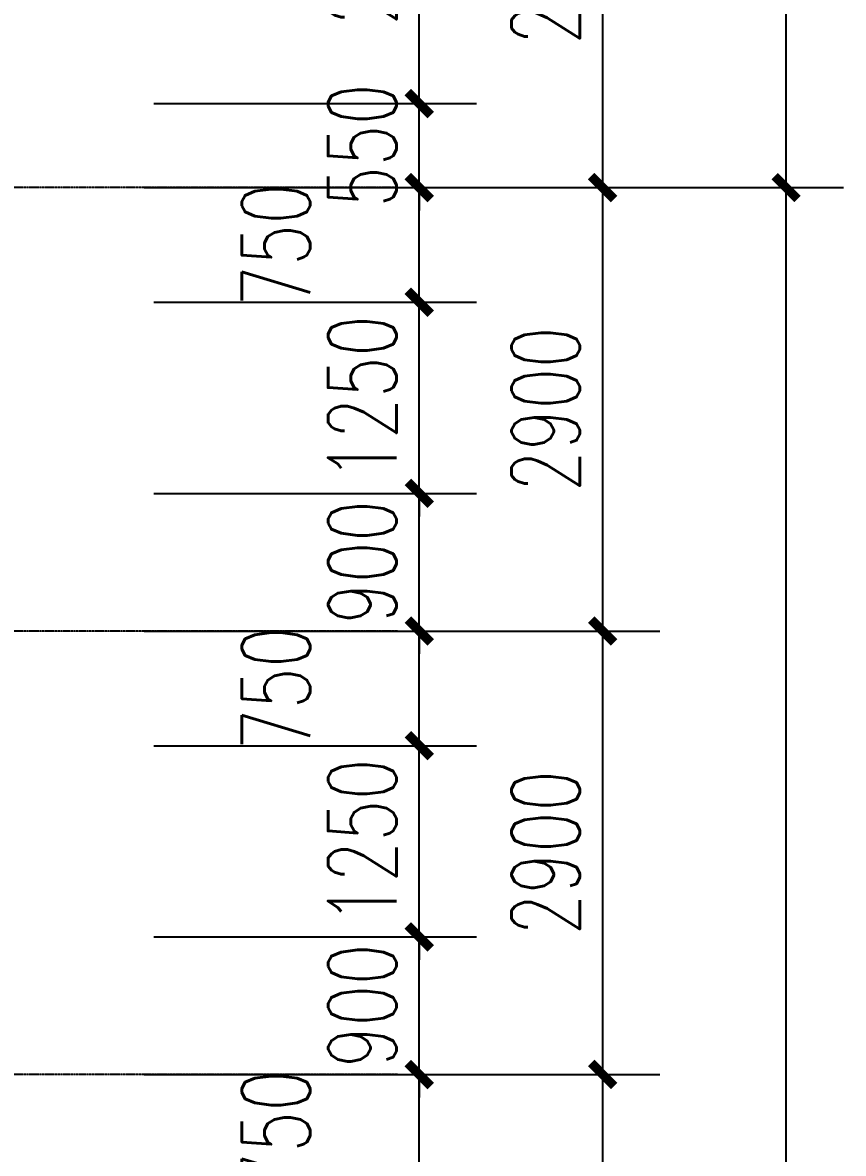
# Model space of a CAD drawing. Header units: millimetres. Extents: x 43 to 235305, y 0 to 139712.
# Drawn here: x 132139 to 137509, y 123375 to 130770 of the extents above; entities that cross this region are included whole.
import ezdxf

# ---------------------------------------------------------------- set-up
doc = ezdxf.new("R2010")
doc.units = ezdxf.units.MM
doc.linetypes.add('DOTE', pattern=[2.42, 2, -0.2, 0.02, -0.2])
for name, color, linetype in [('A-AXIS', 1, 'DOTE'), ('A-DRWD-DIMS', 144, 'Continuous'), ('AXIS', 3, 'Continuous'), ('PUB_DIM', 3, 'Continuous')]:
    doc.layers.add(name, color=color, linetype=linetype)
doc.styles.add('_TCH_DIM_T3', font='SIMPLEX', dxfattribs={"width": 0.705882, "bigfont": 'GBCBIG'})
doc.dimstyles.new('_TCH_ARCH&&150', dxfattribs={"dimtxt": 446.25, "dimasz": 150, "dimexe": 375, "dimexo": 450, "dimgap": 150, "dimtad": 1, "dimdec": 0, "dimzin": 0, "dimdsep": 46, "dimtxsty": '_TCH_DIM_T3', "dimblk": 'ARCHTICK', "dimcen": 0.09, "dimclrt": 7, "dimazin": 2, "dimtfac": 1, "dimtdec": 0, "dimtix": 1, "dimtmove": 2, "dimatfit": 3, "dimfxl": 1, "dimtolj": 1, "dimtzin": 0, "dimarcsym": 0})

# ---------------------------------------------------------------- blocks, each defined once
blk = doc.blocks.new('_ArchTick')
at = {"color": 0, "linetype": 'ByBlock', "const_width": 0.4}
blk.add_lwpolyline([(-0.5, -0.5), (0.5, 0.5)], dxfattribs=at)
blk = doc.blocks.new('*D3955')
at = {"layer": 'AXIS', "color": 0, "lineweight": -2, "transparency": 16777216}
for p, q in [((132934.2, 123891.3), (136309.2, 123891.3)), ((135934.2, 120991.3), (135934.2, 123891.3)), ((132934.2, 120991.3), (136309.2, 120991.3))]:
    blk.add_line(p, q, dxfattribs=at)
at = {"layer": 'Defpoints', "color": 0, "transparency": 16777216}
for p in [(132484.2, 123891.3), (135934.2, 123891.3), (132484.2, 120991.3)]:
    blk.add_point(p, dxfattribs=at)
at = {"layer": 'AXIS', "color": 0, "lineweight": -2, "transparency": 16777216, "xscale": 150, "yscale": 150, "zscale": 150}
for p, rotation in [((135934.2, 123891.3), 90), ((135934.2, 120991.3), 270)]:
    blk.add_blockref('_ArchTick', p, dxfattribs=dict(at, rotation=rotation))
at = {"layer": 'AXIS', "color": 7, "transparency": 16777216, "insert": (135561.1, 122441.3), "char_height": 446.25, "attachment_point": 5, "rotation": 90, "style": '_TCH_DIM_T3'}
blk.add_mtext('\\A1;2900', dxfattribs=at)
blk = doc.blocks.new('*D3956')
at = {"layer": 'AXIS', "color": 0, "lineweight": -2, "transparency": 16777216}
for p, q in [((132934.2, 126791.3), (136309.2, 126791.3)), ((135934.2, 123891.3), (135934.2, 126791.3)), ((132934.2, 123891.3), (136309.2, 123891.3))]:
    blk.add_line(p, q, dxfattribs=at)
at = {"layer": 'Defpoints', "color": 0, "transparency": 16777216}
for p in [(132484.2, 126791.3), (135934.2, 126791.3), (132484.2, 123891.3)]:
    blk.add_point(p, dxfattribs=at)
at = {"layer": 'AXIS', "color": 0, "lineweight": -2, "transparency": 16777216, "xscale": 150, "yscale": 150, "zscale": 150}
for p, rotation in [((135934.2, 126791.3), 90), ((135934.2, 123891.3), 270)]:
    blk.add_blockref('_ArchTick', p, dxfattribs=dict(at, rotation=rotation))
at = {"layer": 'AXIS', "color": 7, "transparency": 16777216, "insert": (135561.1, 125341.3), "char_height": 446.25, "attachment_point": 5, "rotation": 90, "style": '_TCH_DIM_T3'}
blk.add_mtext('\\A1;2900', dxfattribs=at)
blk = doc.blocks.new('*D3957')
at = {"layer": 'AXIS', "color": 0, "lineweight": -2, "transparency": 16777216}
for p, q in [((132934.2, 129691.3), (136309.2, 129691.3)), ((135934.2, 126791.3), (135934.2, 129691.3)), ((132934.2, 126791.3), (136309.2, 126791.3))]:
    blk.add_line(p, q, dxfattribs=at)
at = {"layer": 'Defpoints', "color": 0, "transparency": 16777216}
for p in [(132484.2, 129691.3), (135934.2, 129691.3), (132484.2, 126791.3)]:
    blk.add_point(p, dxfattribs=at)
at = {"layer": 'AXIS', "color": 0, "lineweight": -2, "transparency": 16777216, "xscale": 150, "yscale": 150, "zscale": 150}
for p, rotation in [((135934.2, 129691.3), 90), ((135934.2, 126791.3), 270)]:
    blk.add_blockref('_ArchTick', p, dxfattribs=dict(at, rotation=rotation))
at = {"layer": 'AXIS', "color": 7, "transparency": 16777216, "insert": (135561.1, 128241.3), "char_height": 446.25, "attachment_point": 5, "rotation": 90, "style": '_TCH_DIM_T3'}
blk.add_mtext('\\A1;2900', dxfattribs=at)
blk = doc.blocks.new('*D3958')
at = {"layer": 'AXIS', "color": 0, "lineweight": -2, "transparency": 16777216}
for p, q in [((132934.2, 132641.3), (136309.2, 132641.3)), ((135934.2, 129691.3), (135934.2, 132641.3)), ((132934.2, 129691.3), (136309.2, 129691.3))]:
    blk.add_line(p, q, dxfattribs=at)
at = {"layer": 'Defpoints', "color": 0, "transparency": 16777216}
for p in [(132484.2, 132641.3), (135934.2, 132641.3), (132484.2, 129691.3)]:
    blk.add_point(p, dxfattribs=at)
at = {"layer": 'AXIS', "color": 0, "lineweight": -2, "transparency": 16777216, "xscale": 150, "yscale": 150, "zscale": 150}
for p, rotation in [((135934.2, 132641.3), 90), ((135934.2, 129691.3), 270)]:
    blk.add_blockref('_ArchTick', p, dxfattribs=dict(at, rotation=rotation))
at = {"layer": 'AXIS', "color": 7, "transparency": 16777216, "insert": (135561.1, 131166.3), "char_height": 446.25, "attachment_point": 5, "rotation": 90, "style": '_TCH_DIM_T3'}
blk.add_mtext('\\A1;2950', dxfattribs=at)
blk = doc.blocks.new('*D3961')
at = {"layer": 'Defpoints', "color": 0, "transparency": 16777216}
for p in [(132484.2, 129691.3), (137134.2, 129691.3), (132484.2, 11191.3)]:
    blk.add_point(p, dxfattribs=at)
at = {"layer": 'PUB_DIM', "color": 0, "lineweight": -2, "transparency": 16777216}
for p, q in [((132934.2, 129691.3), (137509.2, 129691.3)), ((137134.2, 11191.3), (137134.2, 129691.3)), ((132934.2, 11191.3), (137509.2, 11191.3))]:
    blk.add_line(p, q, dxfattribs=at)
at = {"layer": 'PUB_DIM', "color": 0, "lineweight": -2, "transparency": 16777216, "xscale": 150, "yscale": 150, "zscale": 150}
for p, rotation in [((137134.2, 129691.3), 90), ((137134.2, 11191.3), 270)]:
    blk.add_blockref('_ArchTick', p, dxfattribs=dict(at, rotation=rotation))
at = {"layer": 'PUB_DIM', "color": 7, "transparency": 16777216, "insert": (136761.1, 70441.3), "char_height": 446.25, "attachment_point": 5, "rotation": 90, "style": '_TCH_DIM_T3'}
blk.add_mtext('\\A1;118500', dxfattribs=at)
blk = doc.blocks.new('*D3962')
at = {"layer": 'Defpoints', "color": 0, "transparency": 16777216}
for p in [(132484.2, 137141.3), (137134.2, 137141.3), (132484.2, 129691.3)]:
    blk.add_point(p, dxfattribs=at)
at = {"layer": 'PUB_DIM', "color": 0, "lineweight": -2, "transparency": 16777216}
for p, q in [((132934.2, 137141.3), (137509.2, 137141.3)), ((137134.2, 129691.3), (137134.2, 137141.3)), ((132934.2, 129691.3), (137509.2, 129691.3))]:
    blk.add_line(p, q, dxfattribs=at)
at = {"layer": 'PUB_DIM', "color": 0, "lineweight": -2, "transparency": 16777216, "xscale": 150, "yscale": 150, "zscale": 150}
for p, rotation in [((137134.2, 137141.3), 90), ((137134.2, 129691.3), 270)]:
    blk.add_blockref('_ArchTick', p, dxfattribs=dict(at, rotation=rotation))
at = {"layer": 'PUB_DIM', "color": 7, "transparency": 16777216, "insert": (136761.1, 133416.3), "char_height": 446.25, "attachment_point": 5, "rotation": 90, "style": '_TCH_DIM_T3'}
blk.add_mtext('\\A1;7450', dxfattribs=at)
blk = doc.blocks.new('*D3707')
at = {"layer": 'A-DRWD-DIMS', "color": 0, "lineweight": -2, "transparency": 16777216}
for p, q in [((132998.3, 123891.3), (135109.2, 123891.3)), ((134734.2, 123141.3), (134734.2, 123891.3)), ((132998.3, 123141.3), (135109.2, 123141.3))]:
    blk.add_line(p, q, dxfattribs=at)
at = {"layer": 'Defpoints', "color": 0, "transparency": 16777216}
for p in [(132548.3, 123891.3), (134734.2, 123891.3), (132548.3, 123141.3)]:
    blk.add_point(p, dxfattribs=at)
at = {"layer": 'A-DRWD-DIMS', "color": 0, "lineweight": -2, "transparency": 16777216, "xscale": 150, "yscale": 150, "zscale": 150}
for p, rotation in [((134734.2, 123891.3), 90), ((134734.2, 123141.3), 270)]:
    blk.add_blockref('_ArchTick', p, dxfattribs=dict(at, rotation=rotation))
at = {"layer": 'A-DRWD-DIMS', "color": 7, "transparency": 16777216, "insert": (133796.7, 123516.3), "char_height": 446.25, "attachment_point": 5, "rotation": 90, "style": '_TCH_DIM_T3'}
blk.add_mtext('\\A1;750', dxfattribs=at)
blk = doc.blocks.new('*D3708')
at = {"layer": 'A-DRWD-DIMS', "color": 0, "lineweight": -2, "transparency": 16777216}
for p, q in [((134734.2, 124791.3), (134734.2, 124941.3)), ((132998.3, 124791.3), (135109.2, 124791.3)), ((134734.2, 123891.3), (134734.2, 124791.3)), ((132998.3, 123891.3), (135109.2, 123891.3)), ((134734.2, 123891.3), (134734.2, 123741.3))]:
    blk.add_line(p, q, dxfattribs=at)
at = {"layer": 'Defpoints', "color": 0, "transparency": 16777216}
for p in [(132548.3, 124791.3), (134734.2, 124791.3), (132548.3, 123891.3)]:
    blk.add_point(p, dxfattribs=at)
at = {"layer": 'A-DRWD-DIMS', "color": 0, "lineweight": -2, "transparency": 16777216, "xscale": 150, "yscale": 150, "zscale": 150}
for p, rotation in [((134734.2, 124791.3), 270), ((134734.2, 123891.3), 90)]:
    blk.add_blockref('_ArchTick', p, dxfattribs=dict(at, rotation=rotation))
at = {"layer": 'A-DRWD-DIMS', "color": 7, "transparency": 16777216, "insert": (134361.1, 124341.3), "char_height": 446.25, "attachment_point": 5, "rotation": 90, "style": '_TCH_DIM_T3'}
blk.add_mtext('\\A1;900', dxfattribs=at)
blk = doc.blocks.new('*D3709')
at = {"layer": 'A-DRWD-DIMS', "color": 0, "lineweight": -2, "transparency": 16777216}
for p, q in [((134734.2, 126041.3), (134734.2, 126191.3)), ((132998.3, 126041.3), (135109.2, 126041.3)), ((134734.2, 124791.3), (134734.2, 126041.3)), ((132998.3, 124791.3), (135109.2, 124791.3)), ((134734.2, 124791.3), (134734.2, 124641.3))]:
    blk.add_line(p, q, dxfattribs=at)
at = {"layer": 'Defpoints', "color": 0, "transparency": 16777216}
for p in [(132548.3, 126041.3), (134734.2, 126041.3), (132548.3, 124791.3)]:
    blk.add_point(p, dxfattribs=at)
at = {"layer": 'A-DRWD-DIMS', "color": 0, "lineweight": -2, "transparency": 16777216, "xscale": 150, "yscale": 150, "zscale": 150}
for p, rotation in [((134734.2, 126041.3), 270), ((134734.2, 124791.3), 90)]:
    blk.add_blockref('_ArchTick', p, dxfattribs=dict(at, rotation=rotation))
at = {"layer": 'A-DRWD-DIMS', "color": 7, "transparency": 16777216, "insert": (134361.1, 125416.3), "char_height": 446.25, "attachment_point": 5, "rotation": 90, "style": '_TCH_DIM_T3'}
blk.add_mtext('\\A1;1250', dxfattribs=at)
blk = doc.blocks.new('*D3710')
at = {"layer": 'A-DRWD-DIMS', "color": 0, "lineweight": -2, "transparency": 16777216}
for p, q in [((132998.3, 126791.3), (135109.2, 126791.3)), ((134734.2, 126041.3), (134734.2, 126791.3)), ((132998.3, 126041.3), (135109.2, 126041.3))]:
    blk.add_line(p, q, dxfattribs=at)
at = {"layer": 'Defpoints', "color": 0, "transparency": 16777216}
for p in [(132548.3, 126791.3), (134734.2, 126791.3), (132548.3, 126041.3)]:
    blk.add_point(p, dxfattribs=at)
at = {"layer": 'A-DRWD-DIMS', "color": 0, "lineweight": -2, "transparency": 16777216, "xscale": 150, "yscale": 150, "zscale": 150}
for p, rotation in [((134734.2, 126791.3), 90), ((134734.2, 126041.3), 270)]:
    blk.add_blockref('_ArchTick', p, dxfattribs=dict(at, rotation=rotation))
at = {"layer": 'A-DRWD-DIMS', "color": 7, "transparency": 16777216, "insert": (133796.7, 126416.3), "char_height": 446.25, "attachment_point": 5, "rotation": 90, "style": '_TCH_DIM_T3'}
blk.add_mtext('\\A1;750', dxfattribs=at)
blk = doc.blocks.new('*D3711')
at = {"layer": 'A-DRWD-DIMS', "color": 0, "lineweight": -2, "transparency": 16777216}
for p, q in [((134734.2, 127691.3), (134734.2, 127841.3)), ((132998.3, 127691.3), (135109.2, 127691.3)), ((134734.2, 126791.3), (134734.2, 127691.3)), ((132998.3, 126791.3), (135109.2, 126791.3)), ((134734.2, 126791.3), (134734.2, 126641.3))]:
    blk.add_line(p, q, dxfattribs=at)
at = {"layer": 'Defpoints', "color": 0, "transparency": 16777216}
for p in [(132548.3, 127691.3), (134734.2, 127691.3), (132548.3, 126791.3)]:
    blk.add_point(p, dxfattribs=at)
at = {"layer": 'A-DRWD-DIMS', "color": 0, "lineweight": -2, "transparency": 16777216, "xscale": 150, "yscale": 150, "zscale": 150}
for p, rotation in [((134734.2, 127691.3), 270), ((134734.2, 126791.3), 90)]:
    blk.add_blockref('_ArchTick', p, dxfattribs=dict(at, rotation=rotation))
at = {"layer": 'A-DRWD-DIMS', "color": 7, "transparency": 16777216, "insert": (134361.1, 127241.3), "char_height": 446.25, "attachment_point": 5, "rotation": 90, "style": '_TCH_DIM_T3'}
blk.add_mtext('\\A1;900', dxfattribs=at)
blk = doc.blocks.new('*D3712')
at = {"layer": 'A-DRWD-DIMS', "color": 0, "lineweight": -2, "transparency": 16777216}
for p, q in [((134734.2, 128941.3), (134734.2, 129091.3)), ((132998.3, 128941.3), (135109.2, 128941.3)), ((134734.2, 127691.3), (134734.2, 128941.3)), ((132998.3, 127691.3), (135109.2, 127691.3)), ((134734.2, 127691.3), (134734.2, 127541.3))]:
    blk.add_line(p, q, dxfattribs=at)
at = {"layer": 'Defpoints', "color": 0, "transparency": 16777216}
for p in [(132548.3, 128941.3), (134734.2, 128941.3), (132548.3, 127691.3)]:
    blk.add_point(p, dxfattribs=at)
at = {"layer": 'A-DRWD-DIMS', "color": 0, "lineweight": -2, "transparency": 16777216, "xscale": 150, "yscale": 150, "zscale": 150}
for p, rotation in [((134734.2, 128941.3), 270), ((134734.2, 127691.3), 90)]:
    blk.add_blockref('_ArchTick', p, dxfattribs=dict(at, rotation=rotation))
at = {"layer": 'A-DRWD-DIMS', "color": 7, "transparency": 16777216, "insert": (134361.1, 128316.3), "char_height": 446.25, "attachment_point": 5, "rotation": 90, "style": '_TCH_DIM_T3'}
blk.add_mtext('\\A1;1250', dxfattribs=at)
blk = doc.blocks.new('*D3713')
at = {"layer": 'A-DRWD-DIMS', "color": 0, "lineweight": -2, "transparency": 16777216}
for p, q in [((132998.3, 129691.3), (135109.2, 129691.3)), ((134734.2, 128941.3), (134734.2, 129691.3)), ((132998.3, 128941.3), (135109.2, 128941.3))]:
    blk.add_line(p, q, dxfattribs=at)
at = {"layer": 'Defpoints', "color": 0, "transparency": 16777216}
for p in [(132548.3, 129691.3), (134734.2, 129691.3), (132548.3, 128941.3)]:
    blk.add_point(p, dxfattribs=at)
at = {"layer": 'A-DRWD-DIMS', "color": 0, "lineweight": -2, "transparency": 16777216, "xscale": 150, "yscale": 150, "zscale": 150}
for p, rotation in [((134734.2, 129691.3), 90), ((134734.2, 128941.3), 270)]:
    blk.add_blockref('_ArchTick', p, dxfattribs=dict(at, rotation=rotation))
at = {"layer": 'A-DRWD-DIMS', "color": 7, "transparency": 16777216, "insert": (133796.7, 129316.3), "char_height": 446.25, "attachment_point": 5, "rotation": 90, "style": '_TCH_DIM_T3'}
blk.add_mtext('\\A1;750', dxfattribs=at)
blk = doc.blocks.new('*D3714')
at = {"layer": 'A-DRWD-DIMS', "color": 0, "lineweight": -2, "transparency": 16777216}
for p, q in [((134734.2, 130241.3), (134734.2, 130391.3)), ((132998.3, 130241.3), (135109.2, 130241.3)), ((134734.2, 129691.3), (134734.2, 130241.3)), ((132998.3, 129691.3), (135109.2, 129691.3)), ((134734.2, 129691.3), (134734.2, 129541.3))]:
    blk.add_line(p, q, dxfattribs=at)
at = {"layer": 'Defpoints', "color": 0, "transparency": 16777216}
for p in [(132548.3, 130241.3), (134734.2, 130241.3), (132548.3, 129691.3)]:
    blk.add_point(p, dxfattribs=at)
at = {"layer": 'A-DRWD-DIMS', "color": 0, "lineweight": -2, "transparency": 16777216, "xscale": 150, "yscale": 150, "zscale": 150}
for p, rotation in [((134734.2, 130241.3), 270), ((134734.2, 129691.3), 90)]:
    blk.add_blockref('_ArchTick', p, dxfattribs=dict(at, rotation=rotation))
at = {"layer": 'A-DRWD-DIMS', "color": 7, "transparency": 16777216, "insert": (134361.1, 129966.3), "char_height": 446.25, "attachment_point": 5, "rotation": 90, "style": '_TCH_DIM_T3'}
blk.add_mtext('\\A1;550', dxfattribs=at)
blk = doc.blocks.new('*D3715')
at = {"layer": 'A-DRWD-DIMS', "color": 0, "lineweight": -2, "transparency": 16777216}
for p, q in [((132998.3, 132341.3), (135109.2, 132341.3)), ((134734.2, 130241.3), (134734.2, 132341.3)), ((132998.3, 130241.3), (135109.2, 130241.3))]:
    blk.add_line(p, q, dxfattribs=at)
at = {"layer": 'Defpoints', "color": 0, "transparency": 16777216}
for p in [(132548.3, 132341.3), (134734.2, 132341.3), (132548.3, 130241.3)]:
    blk.add_point(p, dxfattribs=at)
at = {"layer": 'A-DRWD-DIMS', "color": 0, "lineweight": -2, "transparency": 16777216, "xscale": 150, "yscale": 150, "zscale": 150}
for p, rotation in [((134734.2, 132341.3), 90), ((134734.2, 130241.3), 270)]:
    blk.add_blockref('_ArchTick', p, dxfattribs=dict(at, rotation=rotation))
at = {"layer": 'A-DRWD-DIMS', "color": 7, "transparency": 16777216, "insert": (134361.1, 131291.3), "char_height": 446.25, "attachment_point": 5, "rotation": 90, "style": '_TCH_DIM_T3'}
blk.add_mtext('\\A1;2100', dxfattribs=at)

msp = doc.modelspace()

# ---------------------------------------------------------------- linework, layer by layer
at = {"layer": 'A-AXIS'}
for p, q in [((134593.1, 129691.3), (99475.8, 129691.3)), ((134593.1, 126791.3), (99475.8, 126791.3)), ((134593.1, 123891.3), (99475.8, 123891.3))]:
    msp.add_line(p, q, dxfattribs=at)

# ---------------------------------------------------------------- dimensions: what is measured, and where the dimension line sits
at = {"layer": 'A-DRWD-DIMS'}
for p1, p2, picture, middle in [((132548.3, 130241.3), (132548.3, 132341.3), '*D3715', (134361.1, 131291.3)), ((132548.3, 129691.3), (132548.3, 130241.3), '*D3714', (134361.1, 129966.3)), ((132548.3, 127691.3), (132548.3, 128941.3), '*D3712', (134361.1, 128316.3)), ((132548.3, 126791.3), (132548.3, 127691.3), '*D3711', (134361.1, 127241.3)), ((132548.3, 124791.3), (132548.3, 126041.3), '*D3709', (134361.1, 125416.3)), ((132548.3, 123891.3), (132548.3, 124791.3), '*D3708', (134361.1, 124341.3))]:
    dim = msp.add_aligned_dim(p1=p1, p2=p2, distance=-2186, dimstyle='_TCH_ARCH&&150', dxfattribs=at)
    dim.commit()
    dim.dimension.update_dxf_attribs({"geometry": picture, "text_midpoint": middle})
for base, p1, p2, picture, middle in [((134734.2, 129691.3), (132548.3, 128941.3), (132548.3, 129691.3), '*D3713', (133796.7, 129316.3)), ((134734.2, 126791.3), (132548.3, 126041.3), (132548.3, 126791.3), '*D3710', (133796.7, 126416.3)), ((134734.2, 123891.3), (132548.3, 123141.3), (132548.3, 123891.3), '*D3707', (133796.7, 123516.3))]:
    dim = msp.add_linear_dim(base=base, p1=p1, p2=p2, angle=90, dimstyle='_TCH_ARCH&&150', dxfattribs=at)
    dim.commit()
    dim.dimension.update_dxf_attribs({"geometry": picture, "text_midpoint": middle, "dimtype": 161})
at = {"layer": 'AXIS'}
for p1, p2, picture, middle in [((132484.2, 129691.3), (132484.2, 132641.3), '*D3958', (135561.1, 131166.3)), ((132484.2, 126791.3), (132484.2, 129691.3), '*D3957', (135561.1, 128241.3)), ((132484.2, 123891.3), (132484.2, 126791.3), '*D3956', (135561.1, 125341.3)), ((132484.2, 120991.3), (132484.2, 123891.3), '*D3955', (135561.1, 122441.3))]:
    dim = msp.add_aligned_dim(p1=p1, p2=p2, distance=-3450, dimstyle='_TCH_ARCH&&150', dxfattribs=at)
    dim.commit()
    dim.dimension.update_dxf_attribs({"geometry": picture, "text_midpoint": middle})
at = {"layer": 'PUB_DIM'}
for p1, p2, picture, middle in [((132484.2, 129691.3), (132484.2, 137141.3), '*D3962', (136761.1, 133416.3)), ((132484.2, 11191.3), (132484.2, 129691.3), '*D3961', (136761.1, 70441.3))]:
    dim = msp.add_aligned_dim(p1=p1, p2=p2, distance=-4650, dimstyle='_TCH_ARCH&&150', dxfattribs=at)
    dim.commit()
    dim.dimension.update_dxf_attribs({"geometry": picture, "text_midpoint": middle})

doc.saveas('drawing.dxf')
